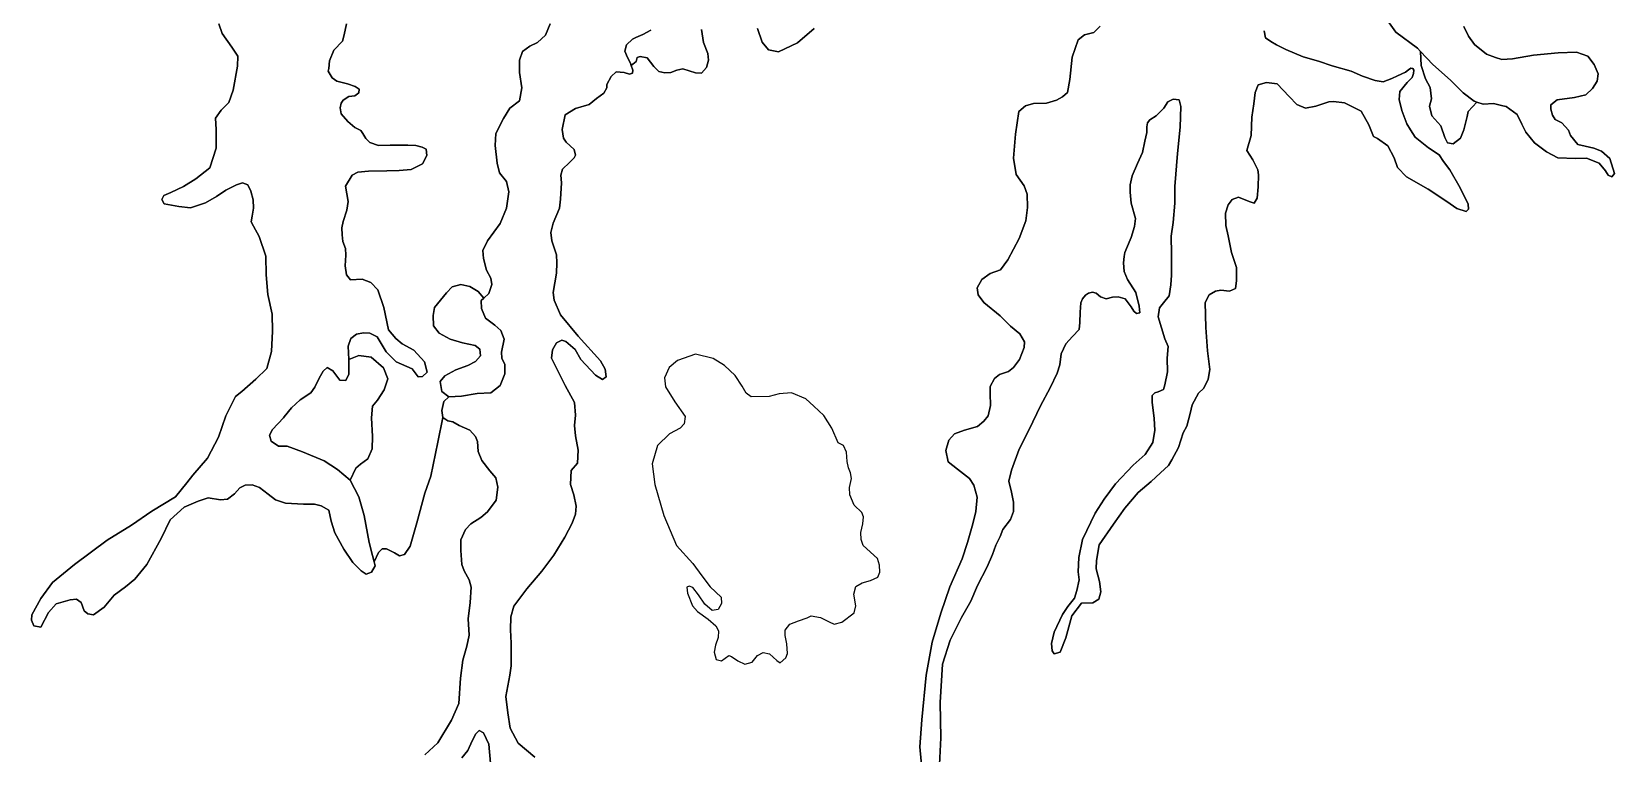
# Model space of a CAD drawing. Header units: inches. Extents: x 288635 to 1232953, y 676945 to 1655780.
# Drawn here: x 503061 to 534903, y 713321 to 727833 of the extents above; entities that cross this region are included whole.
import ezdxf

# ---------------------------------------------------------------- set-up
doc = ezdxf.new("R2010")
doc.units = ezdxf.units.IN
doc.header["$MEASUREMENT"] = 0

msp = doc.modelspace()

# ---------------------------------------------------------------- linework, layer by layer
at = {"color": 1}
for points in [[(530189.6953, 728262.9931), (530503.9786, 727820.2702), (530940.8595, 727500.2296), (531004.4004, 727433.5637), (531019.6963, 727149.8507), (531100.9764, 726885.6901), (531197.4966, 726707.8898), (531222.8967, 726479.2893), (531187.3366, 726331.969), (531233.0567, 726138.9287), (531410.857, 725935.7282), (531492.1372, 725702.0478), (531548.0173, 725600.4476), (531659.7775, 725580.1275), (531807.0978, 725691.8878), (531878.218, 725859.5281), (531939.1781, 726123.6886), (531964.5781, 726225.2888), (532137.738, 726416.495), (532261.6621, 726377.5474), (532469.9425, 726387.7074), (532660.8122, 726341.8987), (532723.9431, 726326.7473), (532947.4635, 726169.2669), (533038.9037, 725971.1465), (533125.2639, 725808.5862), (533297.9842, 725595.2258), (533536.7447, 725417.4254), (533765.3451, 725295.5052), (534120.9458, 725285.3452), (534344.4663, 725290.4252), (534598.4668, 725188.825), (534725.4671, 725036.4247), (534781.3472, 724950.0645), (534852.4673, 724914.5044), (534903.2674, 724980.5446), (534811.8272, 725285.3452), (534644.1869, 725432.6655), (534491.7866, 725488.5456), (534313.9862, 725529.1857), (534166.6659, 725564.7457), (534024.4257, 725742.5461), (533983.7856, 725849.2263), (533846.6253, 725996.5466), (533714.545, 726067.6667), (533658.6649, 726154.0269), (533628.1849, 726275.9472), (533628.1849, 726362.3073), (533750.1051, 726458.8275), (534100.6258, 726509.6276), (534329.2263, 726565.5077), (534466.3865, 726687.428), (534557.8267, 726834.7483), (534578.1468, 726987.1486), (534496.8666, 727175.109), (534369.8663, 727337.6693), (534141.2659, 727418.9494), (533770.4251, 727403.7094), (533277.6642, 727357.9893), (532850.9433, 727286.8692), (532642.6629, 727271.6292), (532510.5826, 727312.2692), (532332.7823, 727378.3094), (532088.9418, 727571.3497), (531972.1016, 727744.0701), (531875.5814, 727937.1105)], [(531875.5814, 727937.1105), (531972.1016, 727744.0701), (532088.9418, 727571.3497), (532332.7823, 727378.3094), (532510.5826, 727312.2692), (532642.6629, 727271.6292), (532850.9433, 727286.8692), (533277.6642, 727357.9893), (533770.4251, 727403.7094), (534141.2659, 727418.9494), (534369.8663, 727337.6693), (534496.8666, 727175.109), (534578.1468, 726987.1486), (534557.8267, 726834.7483), (534466.3865, 726687.428), (534329.2263, 726565.5077), (534100.6258, 726509.6276), (533750.1051, 726458.8275), (533628.1849, 726362.3073), (533628.1849, 726275.9472), (533658.6649, 726154.0269), (533714.545, 726067.6667), (533846.6253, 725996.5466), (533983.7856, 725849.2263), (534024.4257, 725742.5461), (534166.6659, 725564.7457), (534313.9862, 725529.1857), (534491.7866, 725488.5456), (534644.1869, 725432.6655), (534811.8272, 725285.3452), (534903.2674, 724980.5446), (534852.4673, 724914.5044), (534781.3472, 724950.0645), (534725.4671, 725036.4247), (534598.4668, 725188.825), (534344.4663, 725290.4252), (534120.9458, 725285.3452), (533765.3451, 725295.5052), (533536.7447, 725417.4254), (533297.9842, 725595.2258), (533125.2639, 725808.5862), (533038.9037, 725971.1465), (532947.4635, 726169.2669), (532723.9431, 726326.7473), (532660.8122, 726341.8987), (532469.9425, 726387.7074), (532261.6621, 726377.5474), (532137.738, 726416.495), (532083.8618, 726433.4275), (531860.3413, 726601.0678), (531606.3408, 726860.1483), (531250.7401, 727175.109), (531004.4004, 727433.5637), (530940.8595, 727500.2296), (530503.9786, 727820.2702), (530189.6953, 728262.9931)], [(509392.7544, 727992.0047), (509346.1876, 727767.6376), (509312.3209, 727644.8707), (509142.9872, 727462.837), (509049.8537, 727246.9366), (509037.1536, 727094.5363), (509023.9145, 727038.8281), (509105.5221, 726904.0359), (509203.9473, 726834.1857), (509413.4977, 726783.3856), (509572.248, 726729.4105), (509651.6232, 726678.6104), (509645.2732, 726602.4103), (509562.723, 726542.0851), (509442.0728, 726526.2101), (509330.9476, 726456.36), (509286.4975, 726396.0349), (509267.4474, 726303.9597), (509286.4975, 726180.1344), (509419.8477, 726027.7341), (509565.898, 725903.9089), (509683.3733, 725843.5837), (509724.6483, 725786.4336), (509784.9735, 725681.6584), (509864.3486, 725602.2833), (510035.799, 725541.9581), (510270.7494, 725551.4832), (510626.3502, 725551.4832), (510788.2755, 725541.9581), (510915.2757, 725507.0331), (511001.0009, 725468.933), (511013.7009, 725341.9327), (510921.6257, 725173.6574), (510696.7184, 725059.8151), (510451.7248, 725043.4821), (510204.0743, 725033.9571), (509835.7736, 725024.4321), (509619.8731, 725008.5571), (509508.7479, 724945.057), (509375.821, 724724.9232), (509430.4311, 724418.8526), (509399.951, 724246.1322), (509328.8309, 724012.4518), (509303.4308, 723890.5315), (509308.5109, 723748.2912), (509323.7509, 723611.131), (509374.551, 723473.9707), (509379.631, 723336.8104), (509369.471, 723123.45), (509394.871, 722940.5696), (509476.1512, 722838.9694), (509709.8317, 722854.2094), (509887.632, 722788.1693), (510024.7923, 722640.849), (510146.7125, 722285.2483), (510243.2327, 721838.2074), (510385.473, 721660.407), (510512.4733, 721553.7268), (510751.2337, 721426.7266), (510964.5942, 721193.0461), (511020.4743, 720984.7657), (510923.9541, 720898.4055), (510837.5939, 720893.3255), (510715.6737, 721050.8058), (510395.633, 721193.0461), (510192.4326, 721391.1665), (510014.6323, 721695.9671), (509867.312, 721772.1673), (509740.3117, 721777.2473), (509592.9914, 721751.8472), (509481.2312, 721665.4871), (509425.3511, 721508.0067), (509440.5911, 721238.7662), (509440.5911, 720944.1256), (509384.711, 720817.1254), (509257.7107, 720822.2054), (509120.5505, 721015.2458), (509008.7903, 721081.2859), (508922.4301, 721005.0857), (508846.2299, 720862.8455), (508759.8698, 720685.0451), (508678.5896, 720568.2049), (508465.2292, 720431.0446), (508287.4288, 720268.4843), (508138.4768, 720084.6713), (508124.6235, 720067.5757), (507907.444, 719832.8734), (507846.4839, 719716.0332), (507876.964, 719599.1929), (508029.3643, 719497.5927), (508202.0846, 719497.5927), (508511.9653, 719380.7525), (508943.2581, 719202.3171), (509212.4987, 719029.5968), (509471.5792, 718816.2364), (509644.2995, 718475.8757), (509750.9797, 718105.0349), (509852.5799, 717561.4739), (509918.6201, 717297.3133), (509949.5766, 717173.4875), (509969.4202, 717094.1129), (509898.3, 716962.0327), (509791.6198, 716926.4726), (509690.0196, 716987.4327), (509522.3793, 717160.153), (509344.5789, 717424.3136), (509161.6986, 717754.5142), (509085.4984, 717988.1947), (509039.7783, 718211.7152), (508887.378, 718298.0753), (508750.2177, 718333.6354), (508531.7773, 718333.6354), (508169.0646, 718352.0504), (507965.8642, 718418.7256), (507819.8139, 718529.8508), (507642.0135, 718666.3761), (507499.1382, 718717.1762), (507356.2629, 718710.8262), (507251.4877, 718656.851), (507143.5375, 718539.3758), (507000.6622, 718431.4256), (506857.7869, 718415.5506), (506612.0415, 718456.1906), (506413.9211, 718390.1505), (506129.4405, 718268.2303), (505850.0399, 718014.2298), (505667.1596, 717643.389), (505377.599, 717115.068), (505133.2505, 716819.7924), (504950.3701, 716667.3921), (504721.7697, 716499.7517), (504518.5693, 716260.9913), (504305.2088, 716108.5909), (504193.4486, 716128.911), (504117.2485, 716184.7911), (504056.2883, 716352.4314), (503964.8482, 716423.5516), (503832.7679, 716408.3115), (503553.3673, 716327.0314), (503400.967, 716149.231), (503243.4867, 715854.5904), (503101.2464, 715885.0705), (503060.6064, 715996.8307), (503065.6864, 716108.5909), (503243.4867, 716433.7116), (503482.2472, 716758.8322), (503924.2081, 717119.513), (504580.0374, 717607.8289), (505067.7184, 717907.5495), (505479.1992, 718186.9501), (505956.7201, 718476.5107), (506180.4946, 718758.4512), (506301.1448, 718917.2016), (506599.5954, 719253.7522), (506821.8459, 719679.2031), (506967.8962, 720104.6539), (507164.7466, 720497.0847), (507291.7468, 720598.6849), (507571.1474, 720842.5254), (507794.6678, 721055.8858), (507886.108, 721401.3265), (507906.428, 721812.8074), (507901.348, 722153.168), (507814.9879, 722544.3288), (507779.4278, 722940.5696), (507774.3478, 723316.4904), (507637.1875, 723712.7312), (507525.4273, 723921.0116), (507474.6272, 724007.3717), (507500.0272, 724124.212), (507525.4273, 724281.6923), (507520.3473, 724449.3326), (507470.8172, 724623.323), (507409.8571, 724755.4032), (507303.1768, 724796.0433), (507181.2566, 724750.3232), (506967.8962, 724643.643), (506781.4175, 724516.4311), (506559.167, 724389.4308), (506257.5414, 724287.8306), (506019.4159, 724316.4057), (505727.3154, 724367.2058), (505676.5153, 724456.106), (505720.9653, 724538.6561), (505860.6656, 724598.9813), (506117.8411, 724716.4565), (506362.3166, 724872.0318), (506647.8555, 725095.7639), (506769.7758, 725486.9247), (506769.7758, 725867.9255), (506759.6158, 726096.5259), (506876.456, 726254.0062), (507028.8563, 726406.4065), (507115.2165, 726655.327), (507204.1166, 727136.8697), (507208.35, 727340.0701), (507089.8164, 727522.1038), (506890.8493, 727797.271), (506827.3492, 727987.7714)], [(506827.3492, 727987.7714), (506890.8493, 727797.271), (507089.8164, 727522.1038), (507208.35, 727340.0701), (507204.1166, 727136.8697), (507115.2165, 726655.327), (507028.8563, 726406.4065), (506876.456, 726254.0062), (506759.6158, 726096.5259), (506769.7758, 725867.9255), (506769.7758, 725486.9247), (506647.8555, 725095.7639), (506362.3166, 724872.0318), (506117.8411, 724716.4565), (505860.6656, 724598.9813), (505720.9653, 724538.6561), (505676.5153, 724456.106), (505727.3154, 724367.2058), (506019.4159, 724316.4057), (506257.5414, 724287.8306), (506559.167, 724389.4308), (506781.4175, 724516.4311), (506967.8962, 724643.643), (507181.2566, 724750.3232), (507303.1768, 724796.0433), (507409.8571, 724755.4032), (507470.8172, 724623.323), (507520.3473, 724449.3326), (507525.4273, 724281.6923), (507500.0272, 724124.212), (507474.6272, 724007.3717), (507525.4273, 723921.0116), (507637.1875, 723712.7312), (507774.3478, 723316.4904), (507779.4278, 722940.5696), (507814.9879, 722544.3288), (507901.348, 722153.168), (507906.428, 721812.8074), (507886.108, 721401.3265), (507794.6678, 721055.8858), (507571.1474, 720842.5254), (507291.7468, 720598.6849), (507164.7466, 720497.0847), (506967.8962, 720104.6539), (506821.8459, 719679.2031), (506599.5954, 719253.7522), (506301.1448, 718917.2016), (506180.4946, 718758.4512), (505956.7201, 718476.5107), (505479.1992, 718186.9501), (505067.7184, 717907.5495), (504580.0374, 717607.8289), (503924.2081, 717119.513), (503482.2472, 716758.8322), (503243.4867, 716433.7116), (503065.6864, 716108.5909), (503060.6064, 715996.8307), (503101.2464, 715885.0705), (503243.4867, 715854.5904), (503400.967, 716149.231), (503553.3673, 716327.0314), (503832.7679, 716408.3115), (503964.8482, 716423.5516), (504056.2883, 716352.4314), (504117.2485, 716184.7911), (504193.4486, 716128.911), (504305.2088, 716108.5909), (504518.5693, 716260.9913), (504721.7697, 716499.7517), (504950.3701, 716667.3921), (505133.2505, 716819.7924), (505377.599, 717115.068), (505667.1596, 717643.389), (505850.0399, 718014.2298), (506129.4405, 718268.2303), (506413.9211, 718390.1505), (506612.0415, 718456.1906), (506857.7869, 718415.5506), (507000.6622, 718431.4256), (507143.5375, 718539.3758), (507251.4877, 718656.851), (507356.2629, 718710.8262), (507499.1382, 718717.1762), (507642.0135, 718666.3761), (507819.8139, 718529.8508), (507965.8642, 718418.7256), (508169.0646, 718352.0504), (508531.7773, 718333.6354), (508750.2177, 718333.6354), (508887.378, 718298.0753), (509039.7783, 718211.7152), (509085.4984, 717988.1947), (509161.6986, 717754.5142), (509344.5789, 717424.3136), (509522.3793, 717160.153), (509690.0196, 716987.4327), (509791.6198, 716926.4726), (509898.3, 716962.0327), (509969.4202, 717094.1129), (509949.5766, 717173.4875), (510038.5368, 717356.1714), (510114.737, 717432.3715), (510201.0971, 717432.3715), (510363.6575, 717351.0914), (510460.1777, 717295.2112), (510561.7779, 717320.6113), (510673.5381, 717483.1716), (510810.6984, 717955.6126), (510973.2587, 718549.9738), (511090.0989, 718895.4144), (511232.3392, 719576.1358), (511333.006, 720071.2899), (511434.6062, 720007.7898), (511536.2064, 719986.6231), (511663.2067, 719910.4229), (511879.1071, 719817.2894), (511989.174, 719690.2892), (512031.5074, 719592.9223), (512044.2074, 719389.7219), (512120.4076, 719211.9215), (512281.2746, 719004.4878), (512399.8082, 718860.5542), (512442.1416, 718674.2871), (512404.0415, 718411.8199), (512230.4745, 718174.7528), (512099.2409, 718060.4526), (511896.0405, 717933.4523), (511785.9736, 717823.3854), (511692.8401, 717611.7183), (511692.8401, 717400.0512), (511718.2401, 717120.6507), (511764.8069, 716989.4171), (511866.4071, 716807.3834), (511904.5072, 716663.4498), (511883.3405, 716354.4158), (511841.007, 716022.5218), (511861.3271, 715697.4012), (511815.607, 715473.8807), (511734.3268, 715194.4802), (511688.6067, 714828.7194), (511658.1267, 714320.7184), (511510.8064, 713985.4377), (511231.4058, 713533.3168), (510972.3253, 713289.4763)], [(513492.4072, 727989.0414), (513400.967, 727765.5209), (513238.4067, 727613.1206), (513080.9264, 727542.0005), (512933.6061, 727435.3203), (512877.726, 727257.5199), (512872.646, 727013.6794), (512923.4461, 726703.7988), (512877.726, 726439.6383), (512679.6056, 726292.318), (512552.6053, 726089.1176), (512400.205, 725784.317), (512384.965, 725545.5565), (512425.6051, 725189.9558), (512471.3252, 724996.9154), (512611.4752, 724822.7927), (512662.2753, 724609.4323), (512616.5553, 724284.3117), (512484.475, 723974.4311), (512230.4745, 723623.9104), (512139.0343, 723430.87), (512154.2743, 723268.3096), (512210.1544, 723034.6292), (512296.5146, 722877.1489), (512321.9147, 722750.1486), (512255.8745, 722567.2682), (512157.0561, 722475.0377), (512047.3845, 722609.9602), (511879.7442, 722706.4804), (511696.8638, 722747.1205), (511519.0634, 722701.4004), (511407.3032, 722579.4801), (511163.4627, 722284.8396), (511138.0627, 722127.3592), (511148.2227, 721919.0788), (511259.9829, 721771.7585), (511483.5034, 721649.8383), (511727.3439, 721573.6381), (511981.3444, 721522.838), (512077.8646, 721446.6379), (512093.1046, 721314.5576), (511991.5044, 721197.7174), (511839.1041, 721121.5172), (511595.2636, 721030.077), (511371.7432, 720913.2368), (511280.303, 720796.3966), (511315.863, 720598.2762), (511451.5396, 720490.3908), (511354.1727, 720397.2572), (511316.0727, 720215.2235), (511333.006, 720071.2899), (511232.3392, 719576.1358), (511090.0989, 718895.4144), (510973.2587, 718549.9738), (510810.6984, 717955.6126), (510673.5381, 717483.1716), (510561.7779, 717320.6113), (510460.1777, 717295.2112), (510363.6575, 717351.0914), (510201.0971, 717432.3715), (510114.737, 717432.3715), (510038.5368, 717356.1714), (509949.5766, 717173.4875), (509918.6201, 717297.3133), (509852.5799, 717561.4739), (509750.9797, 718105.0349), (509644.2995, 718475.8757), (509471.5792, 718816.2364), (509583.5796, 719053.9531), (509680.0998, 719135.2333), (509827.4201, 719241.9135), (509913.7802, 719445.1139), (509918.8602, 719688.9544), (509898.5402, 720064.8751), (509918.8602, 720303.6356), (510020.4604, 720425.5558), (510152.5407, 720628.7562), (510223.6609, 720852.2767), (510142.3807, 721070.7171), (509893.4602, 721289.1576), (509644.5397, 721319.6376), (509440.5911, 721238.7662), (509425.3511, 721508.0067), (509481.2312, 721665.4871), (509592.9914, 721751.8472), (509740.3117, 721777.2473), (509867.312, 721772.1673), (510014.6323, 721695.9671), (510192.4326, 721391.1665), (510395.633, 721193.0461), (510715.6737, 721050.8058), (510837.5939, 720893.3255), (510923.9541, 720898.4055), (511020.4743, 720984.7657), (510964.5942, 721193.0461), (510751.2337, 721426.7266), (510512.4733, 721553.7268), (510385.473, 721660.407), (510243.2327, 721838.2074), (510146.7125, 722285.2483), (510024.7923, 722640.849), (509887.632, 722788.1693), (509709.8317, 722854.2094), (509476.1512, 722838.9694), (509394.871, 722940.5696), (509369.471, 723123.45), (509379.631, 723336.8104), (509374.551, 723473.9707), (509323.7509, 723611.131), (509308.5109, 723748.2912), (509303.4308, 723890.5315), (509328.8309, 724012.4518), (509399.951, 724246.1322), (509430.4311, 724418.8526), (509375.821, 724724.9232), (509508.7479, 724945.057), (509619.8731, 725008.5571), (509835.7736, 725024.4321), (510204.0743, 725033.9571), (510451.7248, 725043.4821), (510696.7184, 725059.8151), (510921.6257, 725173.6574), (511013.7009, 725341.9327), (511001.0009, 725468.933), (510915.2757, 725507.0331), (510788.2755, 725541.9581), (510626.3502, 725551.4832), (510270.7494, 725551.4832), (510035.799, 725541.9581), (509864.3486, 725602.2833), (509784.9735, 725681.6584), (509724.6483, 725786.4336), (509683.3733, 725843.5837), (509565.898, 725903.9089), (509419.8477, 726027.7341), (509286.4975, 726180.1344), (509267.4474, 726303.9597), (509286.4975, 726396.0349), (509330.9476, 726456.36), (509442.0728, 726526.2101), (509562.723, 726542.0851), (509645.2732, 726602.4103), (509651.6232, 726678.6104), (509572.248, 726729.4105), (509413.4977, 726783.3856), (509203.9473, 726834.1857), (509105.5221, 726904.0359), (509023.9145, 727038.8281), (509037.1536, 727094.5363), (509049.8537, 727246.9366), (509142.9872, 727462.837), (509312.3209, 727644.8707), (509346.1876, 727767.6376), (509392.7544, 727992.0047)], [(510972.3253, 713289.4763), (511231.4058, 713533.3168), (511510.8064, 713985.4377), (511658.1267, 714320.7184), (511688.6067, 714828.7194), (511734.3268, 715194.4802), (511815.607, 715473.8807), (511861.3271, 715697.4012), (511841.007, 716022.5218), (511883.3405, 716354.4158), (511904.5072, 716663.4498), (511866.4071, 716807.3834), (511764.8069, 716989.4171), (511718.2401, 717120.6507), (511692.8401, 717400.0512), (511692.8401, 717611.7183), (511785.9736, 717823.3854), (511896.0405, 717933.4523), (512099.2409, 718060.4526), (512230.4745, 718174.7528), (512404.0415, 718411.8199), (512442.1416, 718674.2871), (512399.8082, 718860.5542), (512281.2746, 719004.4878), (512120.4076, 719211.9215), (512044.2074, 719389.7219), (512031.5074, 719592.9223), (511989.174, 719690.2892), (511879.1071, 719817.2894), (511663.2067, 719910.4229), (511536.2064, 719986.6231), (511434.6062, 720007.7898), (511333.006, 720071.2899), (511316.0727, 720215.2235), (511354.1727, 720397.2572), (511451.5396, 720490.3908), (511709.7734, 720503.0908), (512027.2741, 720553.8909), (512298.208, 720570.8242), (512488.7083, 720718.9912), (512577.6085, 720951.825), (512581.8419, 721138.092), (512522.5751, 721269.3256), (512514.1084, 721387.8592), (512565.7552, 721647.7864), (512499.715, 721825.5868), (512377.7948, 721932.267), (512194.9144, 722069.4272), (512108.5542, 722262.4676), (512103.4742, 722425.028), (512157.0561, 722475.0377), (512255.8745, 722567.2682), (512321.9147, 722750.1486), (512296.5146, 722877.1489), (512210.1544, 723034.6292), (512154.2743, 723268.3096), (512139.0343, 723430.87), (512230.4745, 723623.9104), (512484.475, 723974.4311), (512616.5553, 724284.3117), (512662.2753, 724609.4323), (512611.4752, 724822.7927), (512471.3252, 724996.9154), (512425.6051, 725189.9558), (512384.965, 725545.5565), (512400.205, 725784.317), (512552.6053, 726089.1176), (512679.6056, 726292.318), (512877.726, 726439.6383), (512923.4461, 726703.7988), (512872.646, 727013.6794), (512877.726, 727257.5199), (512933.6061, 727435.3203), (513080.9264, 727542.0005), (513238.4067, 727613.1206), (513400.967, 727765.5209), (513492.4072, 727989.0414)], [(524555.3697, 727940.7224), (524428.3694, 727818.8021), (524245.4891, 727768.002), (524113.4088, 727671.4818), (523996.5686, 727320.9611), (523945.7685, 726868.8402), (523900.0484, 726612.2997), (523798.4482, 726520.8595), (523676.5279, 726454.8194), (523478.4075, 726393.8593), (523214.247, 726388.7793), (523056.7667, 726343.0592), (522919.6064, 726226.2189), (522853.5663, 725774.098), (522818.0062, 725286.4171), (522868.8063, 724961.2964), (523031.3666, 724732.696), (523092.3268, 724565.0556), (523097.4068, 724295.8151), (523061.8467, 724026.5745), (522929.7664, 723670.9738), (522701.166, 723244.253), (522553.8457, 723046.1326), (522345.5653, 722969.9324), (522177.9249, 722848.0122), (522081.4047, 722680.3718), (522101.7248, 722538.1316), (522218.565, 722385.7313), (522548.7657, 722116.4907), (522757.0461, 721913.2903), (522939.9265, 721755.81), (523036.0233, 721592.8263), (523030.9433, 721481.0661), (522934.4231, 721242.3056), (522817.5829, 721079.7453), (522715.9827, 720998.4652), (522533.1023, 720937.505), (522431.5021, 720856.2249), (522345.1419, 720698.7446), (522345.1419, 720556.5043), (522350.2219, 720317.7438), (522304.5019, 720109.4634), (522218.1417, 719997.7031), (522091.1414, 719896.1029), (521832.0609, 719819.9028), (521628.8605, 719743.7026), (521512.0203, 719616.7024), (521456.1402, 719413.502), (521501.8603, 719179.8215), (521684.7406, 719032.5012), (521928.5811, 718844.5408), (522014.9413, 718712.4606), (522080.9814, 718468.6201), (522055.5814, 718184.1395), (521994.6212, 717935.219), (521887.941, 717559.2983), (521781.2608, 717234.1776), (521532.3403, 716670.2965), (521354.54, 716141.9754), (521176.7396, 715552.6943), (521054.8194, 714892.2929), (520968.4592, 713993.1311), (520927.8191, 713449.5701), (520978.6192, 712946.649)], [(520978.6192, 712946.649), (520927.8191, 713449.5701), (520968.4592, 713993.1311), (521054.8194, 714892.2929), (521176.7396, 715552.6943), (521354.54, 716141.9754), (521532.3403, 716670.2965), (521781.2608, 717234.1776), (521887.941, 717559.2983), (521994.6212, 717935.219), (522055.5814, 718184.1395), (522080.9814, 718468.6201), (522014.9413, 718712.4606), (521928.5811, 718844.5408), (521684.7406, 719032.5012), (521501.8603, 719179.8215), (521456.1402, 719413.502), (521512.0203, 719616.7024), (521628.8605, 719743.7026), (521832.0609, 719819.9028), (522091.1414, 719896.1029), (522218.1417, 719997.7031), (522304.5019, 720109.4634), (522350.2219, 720317.7438), (522345.1419, 720556.5043), (522345.1419, 720698.7446), (522431.5021, 720856.2249), (522533.1023, 720937.505), (522715.9827, 720998.4652), (522817.5829, 721079.7453), (522934.4231, 721242.3056), (523030.9433, 721481.0661), (523036.0233, 721592.8263), (522939.9265, 721755.81), (522757.0461, 721913.2903), (522548.7657, 722116.4907), (522218.565, 722385.7313), (522101.7248, 722538.1316), (522081.4047, 722680.3718), (522177.9249, 722848.0122), (522345.5653, 722969.9324), (522553.8457, 723046.1326), (522701.166, 723244.253), (522929.7664, 723670.9738), (523061.8467, 724026.5745), (523097.4068, 724295.8151), (523092.3268, 724565.0556), (523031.3666, 724732.696), (522868.8063, 724961.2964), (522818.0062, 725286.4171), (522853.5663, 725774.098), (522919.6064, 726226.2189), (523056.7667, 726343.0592), (523214.247, 726388.7793), (523478.4075, 726393.8593), (523676.5279, 726454.8194), (523798.4482, 726520.8595), (523900.0484, 726612.2997), (523945.7685, 726868.8402), (523996.5686, 727320.9611), (524113.4088, 727671.4818), (524245.4891, 727768.002), (524428.3694, 727818.8021), (524555.3697, 727940.7224)], [(513187.2097, 713243.7563), (512851.9291, 713528.2368), (512689.3687, 713827.9574), (512638.5686, 714137.838), (512597.9286, 714462.9587), (512684.2887, 714894.7596), (512709.6888, 715082.7199), (512709.6888, 715534.8408), (512694.4487, 715804.0814), (512704.6088, 716063.1619), (512759.6422, 716278.2157), (513026.3427, 716629.583), (513326.91, 716985.1837), (513563.9772, 717306.9177), (513788.3443, 717666.7518), (513936.5112, 717946.1523), (514004.2447, 718128.186), (514012.7114, 718289.053), (513970.378, 718521.8868), (513902.6445, 718725.0872), (513915.3445, 719008.7211), (514042.3448, 719156.8881), (514059.2781, 719419.3553), (514000.0114, 719707.2225), (513983.078, 719914.6563), (514004.2447, 720117.8567), (513983.078, 720376.0905), (513792.5776, 720714.7579), (513619.0106, 721066.1252), (513521.6437, 721269.3256), (513538.5771, 721434.426), (513619.0106, 721578.3596), (513729.0775, 721629.1597), (513805.2776, 721603.7596), (513995.778, 721438.6593), (514110.0782, 721239.6922), (514402.1788, 720926.425), (514546.1125, 720837.5248), (514618.0793, 720892.5582), (514596.9126, 721044.9585), (514508.0124, 721214.2922), (514059.2781, 721709.5932), (513698.5974, 722135.4674), (513571.5972, 722435.188), (513551.2771, 722587.5883), (513622.3973, 722978.7491), (513627.4773, 723181.9495), (513622.3973, 723344.5098), (513525.8771, 723628.9904), (513505.557, 723791.5507), (513556.3571, 723979.5111), (513683.3574, 724284.3117), (513698.5974, 724462.112), (513723.9975, 724792.3127), (513705.7676, 724946.1153), (513741.3277, 725068.0355), (513883.568, 725200.1158), (513975.0082, 725296.636), (514000.4082, 725347.4361), (513975.0082, 725464.2763), (513812.4479, 725611.5966), (513761.6478, 725687.7968), (513731.1677, 725865.5971), (513797.2078, 726160.2377), (514000.4082, 726287.238), (514279.8088, 726368.5181), (514427.1291, 726490.4384), (514569.3694, 726597.1186), (514635.4095, 726703.7988), (514635.4095, 726768.5689), (514717.9597, 726930.4943), (514819.5599, 727022.5694), (514981.4852, 727013.0444), (515086.2604, 726974.9443), (515146.5855, 726997.1694), (515156.1105, 727060.6695), (515125.3102, 727148.964), (515220.6111, 727235.7405), (515241.7778, 727315.1157), (515305.278, 727330.9907), (515442.8616, 727304.5323), (515580.4452, 727129.907), (515680.987, 727029.3651), (515797.4039, 727002.9067), (515919.1125, 727013.4901), (516040.8211, 727055.8235), (516162.5297, 727082.2819), (516416.5302, 727002.9067), (516538.2388, 726997.6151), (516638.7806, 727114.032), (516681.114, 727256.9072), (516665.239, 727394.4909), (516580.5722, 727616.7413), (516538.2388, 727876.0335)], [(515519.1196, 727859.7763), (515354.8405, 727777.6368), (515217.3189, 727713.0273), (515146.5855, 727679.7958), (515025.9353, 727568.6705), (514994.1852, 727438.4953), (515046.8847, 727315.6577), (515108.4855, 727197.1948), (515125.3102, 727148.964), (515156.1105, 727060.6695), (515146.5855, 726997.1694), (515086.2604, 726974.9443), (514981.4852, 727013.0444), (514819.5599, 727022.5694), (514717.9597, 726930.4943), (514635.4095, 726768.5689), (514635.4095, 726703.7988), (514569.3694, 726597.1186), (514427.1291, 726490.4384), (514279.8088, 726368.5181), (514000.4082, 726287.238), (513797.2078, 726160.2377), (513731.1677, 725865.5971), (513761.6478, 725687.7968), (513812.4479, 725611.5966), (513975.0082, 725464.2763), (514000.4082, 725347.4361), (513975.0082, 725296.636), (513883.568, 725200.1158), (513741.3277, 725068.0355), (513705.7676, 724946.1153), (513723.9975, 724792.3127), (513698.5974, 724462.112), (513683.3574, 724284.3117), (513556.3571, 723979.5111), (513505.557, 723791.5507), (513525.8771, 723628.9904), (513622.3973, 723344.5098), (513627.4773, 723181.9495), (513622.3973, 722978.7491), (513551.2771, 722587.5883), (513571.5972, 722435.188), (513698.5974, 722135.4674), (514059.2781, 721709.5932), (514508.0124, 721214.2922), (514596.9126, 721044.9585), (514618.0793, 720892.5582), (514546.1125, 720837.5248), (514402.1788, 720926.425), (514110.0782, 721239.6922), (513995.778, 721438.6593), (513805.2776, 721603.7596), (513729.0775, 721629.1597), (513619.0106, 721578.3596), (513538.5771, 721434.426), (513521.6437, 721269.3256), (513619.0106, 721066.1252), (513792.5776, 720714.7579), (513983.078, 720376.0905), (514004.2447, 720117.8567), (513983.078, 719914.6563), (514000.0114, 719707.2225), (514059.2781, 719419.3553), (514042.3448, 719156.8881), (513915.3445, 719008.7211), (513902.6445, 718725.0872), (513970.378, 718521.8868), (514012.7114, 718289.053), (514004.2447, 718128.186), (513936.5112, 717946.1523), (513788.3443, 717666.7518), (513563.9772, 717306.9177), (513326.91, 716985.1837), (513026.3427, 716629.583), (512759.6422, 716278.2157), (512704.6088, 716063.1619), (512694.4487, 715804.0814), (512709.6888, 715534.8408), (512709.6888, 715082.7199), (512684.2887, 714894.7596), (512597.9286, 714462.9587), (512638.5686, 714137.838), (512689.3687, 713827.9574), (512851.9291, 713528.2368), (513187.2097, 713243.7563)], [(516538.2388, 727876.0335), (516580.5722, 727616.7413), (516665.239, 727394.4909), (516681.114, 727256.9072), (516638.7806, 727114.032), (516538.2388, 726997.6151), (516416.5302, 727002.9067), (516162.5297, 727082.2819), (516040.8211, 727055.8235), (515919.1125, 727013.4901), (515797.4039, 727002.9067), (515680.987, 727029.3651), (515580.4452, 727129.907), (515442.8616, 727304.5323), (515305.278, 727330.9907), (515241.7778, 727315.1157), (515220.6111, 727235.7405), (515125.3102, 727148.964), (515108.4855, 727197.1948), (515046.8847, 727315.6577), (514994.1852, 727438.4953), (515025.9353, 727568.6705), (515146.5855, 727679.7958), (515217.3189, 727713.0273), (515354.8405, 727777.6368), (515519.1196, 727859.7763)], [(517661.4149, 727897.553), (517758.7818, 727618.1524), (517885.782, 727469.9855), (518088.9824, 727427.652), (518469.9832, 727605.4524), (518804.4172, 727897.553)], [(518804.4172, 727897.553), (518469.9832, 727605.4524), (518088.9824, 727427.652), (517885.782, 727469.9855), (517758.7818, 727618.1524), (517661.4149, 727897.553)], [(521324.0599, 713093.9693), (521349.4599, 713632.4504), (521339.2999, 714343.6518), (521385.02, 715110.7334), (521537.4203, 715593.3343), (521771.1008, 716050.5353), (521959.0612, 716380.7359), (522091.1414, 716695.6965), (522284.1818, 717071.6173), (522390.862, 717320.5378), (522461.9822, 717503.4182), (522543.2623, 717681.2185), (522599.1424, 717823.4588), (522751.5427, 718021.5792), (522817.5829, 718184.1395), (522817.5829, 718372.0999), (522776.9428, 718570.2203), (522721.0627, 718793.7407), (522771.8628, 719017.2612), (522929.3431, 719433.822), (523132.5435, 719835.1428), (523361.144, 720307.5838), (523549.1043, 720673.3445), (523691.3446, 720962.9051), (523747.2247, 721135.6254), (523772.6248, 721354.0659), (523865.1233, 721551.9746), (524001.6486, 721704.3749), (524138.1739, 721840.9002), (524150.8739, 721986.9505), (524154.0489, 722193.3259), (524166.7489, 722380.6512), (524201.674, 722463.2014), (524265.1741, 722533.0516), (524325.4992, 722571.1516), (524404.8744, 722593.3767), (524474.7245, 722574.3266), (524563.6247, 722498.1265), (524677.9249, 722463.2014), (524804.9252, 722494.9515), (524919.2254, 722501.3015), (525062.1007, 722460.0264), (525182.7509, 722301.2761), (525233.551, 722212.3759), (525290.7012, 722167.9258), (525357.3763, 722177.4508), (525344.6763, 722313.9761), (525274.8261, 722587.0267), (525109.7258, 722847.3772), (525043.0507, 723009.3025), (525030.3506, 723187.1029), (525043.0507, 723314.1031), (525052.9803, 723391.4738), (525159.8996, 723646.6089), (525180.2109, 723691.2939), (525246.2511, 723914.8143), (525266.5711, 724072.2946), (525180.2109, 724382.1753), (525164.9709, 724605.6957), (525164.9709, 724753.016), (525200.531, 724935.8964), (525307.2112, 725179.7368), (525408.8114, 725403.2573), (525459.6115, 725631.8578), (525495.1716, 725804.5781), (525500.2516, 725916.3383), (525510.4116, 725997.6185), (525556.1317, 726058.5786), (525683.1319, 726139.8588), (525840.6123, 726292.2591), (525921.8924, 726424.3393), (526028.5726, 726475.1394), (526145.4129, 726464.9794), (526180.9729, 726327.8191), (526170.8129, 725911.2583), (526114.5112, 725384.6594), (526063.7111, 724719.178), (526063.7111, 724383.8974), (526028.151, 723992.7366), (525987.5109, 723718.416), (525992.5909, 723362.8153), (525992.5909, 722936.0945), (525982.4309, 722743.0541), (525946.8708, 722519.5336), (525830.0306, 722382.3734), (525748.7504, 722280.7732), (525723.3504, 722097.8928), (525860.5107, 721655.9319), (525926.5508, 721498.4516), (525906.2308, 721264.7711), (525911.3108, 720990.4506), (525860.5107, 720731.3701), (525835.1106, 720639.9299), (525728.4304, 720589.1298), (525657.3103, 720568.8097), (525601.4301, 720518.0096), (525601.4301, 720380.8494), (525642.0702, 720055.7287), (525657.3103, 719816.9682), (525616.6702, 719573.1278), (525464.2699, 719329.2873), (525225.5094, 719115.9268), (524864.8287, 718740.0061), (524636.2282, 718430.1255), (524458.4279, 718150.7249), (524204.4273, 717622.4039), (524128.2272, 717256.6431), (524112.9872, 716972.1626), (524138.3872, 716809.6022), (524087.5871, 716596.2418), (524041.867, 716438.7615), (523909.7868, 716276.2012), (523803.7639, 716109.0113), (523635.4662, 715758.0401), (523579.5861, 715529.4397), (523589.7461, 715382.1194), (523630.3862, 715321.1592), (523752.3064, 715356.7193), (523869.1467, 715641.1999), (523985.9869, 716083.1608), (524184.1073, 716342.2413), (524407.6278, 716347.3213), (524534.628, 716418.4414), (524570.1881, 716570.8417), (524544.788, 716779.1222), (524477.1411, 717033.5933), (524483.8279, 717200.763), (524539.708, 717515.7236), (524824.1886, 717927.2045), (525052.789, 718252.3251), (525322.0296, 718567.2857), (525581.1101, 718785.7262), (525769.0705, 718963.5265), (525931.6308, 719110.8468), (525997.6709, 719222.6071), (526134.8312, 719471.5276), (526231.3514, 719766.1681), (526302.4715, 719898.2484), (526368.5117, 720152.2489), (526409.1518, 720330.0493), (526536.152, 720563.7297), (526642.8322, 720665.3299), (526734.2724, 720843.1303), (526764.7525, 721036.1707), (526719.0324, 721417.1714), (526683.4723, 721884.5324), (526673.3123, 722387.4534), (526749.5124, 722539.8537), (526876.5127, 722610.9738), (526983.1929, 722631.2939), (527160.9933, 722610.9738), (527277.8335, 722666.8539), (527303.2335, 722819.2542), (527303.2335, 723088.4948), (527201.6333, 723393.2954), (527130.5132, 723728.5761), (527084.7931, 723936.8565), (527079.7131, 724185.777), (527130.5132, 724348.3373), (527211.7934, 724455.0175), (527339.8096, 724503.7856), (527553.17, 724417.4254), (527659.8503, 724381.8654), (527715.7304, 724483.4656), (527736.0504, 724712.066), (527746.2104, 724950.8265), (527730.9704, 725057.5067), (527629.3702, 725255.6271), (527511.514, 725440.5395), (527593.8101, 725743.3081), (527609.0502, 726114.1488), (527649.6902, 726383.3894), (527680.1703, 726611.9898), (527736.0504, 726764.3901), (527903.6907, 726810.1102), (528117.0512, 726784.7102), (528360.8917, 726525.6297), (528518.372, 726368.1493), (528691.0923, 726297.0292), (528899.3727, 726332.5893), (529158.4533, 726424.0295), (529254.9734, 726429.1095), (529473.4139, 726398.6294), (529808.6946, 726230.9891), (529966.1749, 725956.6685), (530057.6151, 725722.9881), (530138.8952, 725687.428), (530347.1756, 725540.1077), (530474.1759, 725296.2672), (530540.216, 725098.1468), (530723.0964, 724915.2664), (531154.8972, 724666.3459), (531535.898, 724417.4254), (531734.0184, 724275.1852), (531921.9788, 724214.225), (531967.6989, 724259.9451), (531962.6189, 724366.6253), (531800.0585, 724691.746), (531591.7781, 725052.4267), (531464.7779, 725220.067), (531378.4177, 725357.2273), (531165.0573, 725494.3876), (530895.8167, 725712.828), (530799.2965, 725860.1483), (530728.1764, 725976.9886), (530625.4198, 726247.8925), (530570.6961, 726469.7495), (530585.9361, 726632.3099), (530733.2564, 726810.1102), (530835.2799, 726907.9004), (530860.68, 726988.3339), (530869.1467, 727060.3007), (530850.0966, 727094.1675), (530807.7632, 727098.4008), (530759.0798, 727066.6507), (530699.813, 727015.8506), (530541.096, 726946.2664), (530428.4558, 726891.3904), (530250.6554, 726825.3503), (530088.0951, 726850.7503), (529836.3068, 726940.9087), (529605.4942, 727038.7107), (529224.4934, 727145.3909), (528950.1728, 727236.8311), (528645.3722, 727328.2713), (528294.8515, 727475.5916), (528104.718, 727567.622), (527990.0509, 727633.0719), (527883.3707, 727709.272), (527857.9707, 727846.4323)], [(527857.9707, 727846.4323), (527883.3707, 727709.272), (527990.0509, 727633.0719), (528104.718, 727567.622), (528294.8515, 727475.5916), (528645.3722, 727328.2713), (528950.1728, 727236.8311), (529224.4934, 727145.3909), (529605.4942, 727038.7107), (529836.3068, 726940.9087), (530088.0951, 726850.7503), (530250.6554, 726825.3503), (530428.4558, 726891.3904), (530541.096, 726946.2664), (530699.813, 727015.8506), (530759.0798, 727066.6507), (530807.7632, 727098.4008), (530850.0966, 727094.1675), (530869.1467, 727060.3007), (530860.68, 726988.3339), (530835.2799, 726907.9004), (530733.2564, 726810.1102), (530585.9361, 726632.3099), (530570.6961, 726469.7495), (530625.4198, 726247.8925), (530728.1764, 725976.9886), (530799.2965, 725860.1483), (530895.8167, 725712.828), (531165.0573, 725494.3876), (531378.4177, 725357.2273), (531464.7779, 725220.067), (531591.7781, 725052.4267), (531800.0585, 724691.746), (531962.6189, 724366.6253), (531967.6989, 724259.9451), (531921.9788, 724214.225), (531734.0184, 724275.1852), (531535.898, 724417.4254), (531154.8972, 724666.3459), (530723.0964, 724915.2664), (530540.216, 725098.1468), (530474.1759, 725296.2672), (530347.1756, 725540.1077), (530138.8952, 725687.428), (530057.6151, 725722.9881), (529966.1749, 725956.6685), (529808.6946, 726230.9891), (529473.4139, 726398.6294), (529254.9734, 726429.1095), (529158.4533, 726424.0295), (528899.3727, 726332.5893), (528691.0923, 726297.0292), (528518.372, 726368.1493), (528360.8917, 726525.6297), (528117.0512, 726784.7102), (527903.6907, 726810.1102), (527736.0504, 726764.3901), (527680.1703, 726611.9898), (527649.6902, 726383.3894), (527609.0502, 726114.1488), (527593.8101, 725743.3081), (527511.514, 725440.5395), (527629.3702, 725255.6271), (527730.9704, 725057.5067), (527746.2104, 724950.8265), (527736.0504, 724712.066), (527715.7304, 724483.4656), (527659.8503, 724381.8654), (527553.17, 724417.4254), (527339.8096, 724503.7856), (527211.7934, 724455.0175), (527130.5132, 724348.3373), (527079.7131, 724185.777), (527084.7931, 723936.8565), (527130.5132, 723728.5761), (527201.6333, 723393.2954), (527303.2335, 723088.4948), (527303.2335, 722819.2542), (527277.8335, 722666.8539), (527160.9933, 722610.9738), (526983.1929, 722631.2939), (526876.5127, 722610.9738), (526749.5124, 722539.8537), (526673.3123, 722387.4534), (526683.4723, 721884.5324), (526719.0324, 721417.1714), (526764.7525, 721036.1707), (526734.2724, 720843.1303), (526642.8322, 720665.3299), (526536.152, 720563.7297), (526409.1518, 720330.0493), (526368.5117, 720152.2489), (526302.4715, 719898.2484), (526231.3514, 719766.1681), (526134.8312, 719471.5276), (525997.6709, 719222.6071), (525931.6308, 719110.8468), (525769.0705, 718963.5265), (525581.1101, 718785.7262), (525322.0296, 718567.2857), (525052.789, 718252.3251), (524824.1886, 717927.2045), (524539.708, 717515.7236), (524483.8279, 717200.763), (524477.1411, 717033.5933), (524544.788, 716779.1222), (524570.1881, 716570.8417), (524534.628, 716418.4414), (524407.6278, 716347.3213), (524184.1073, 716342.2413), (523985.9869, 716083.1608), (523869.1467, 715641.1999), (523752.3064, 715356.7193), (523630.3862, 715321.1592), (523589.7461, 715382.1194), (523579.5861, 715529.4397), (523635.4662, 715758.0401), (523803.7639, 716109.0113), (523909.7868, 716276.2012), (524041.867, 716438.7615), (524087.5871, 716596.2418), (524138.3872, 716809.6022), (524112.9872, 716972.1626), (524128.2272, 717256.6431), (524204.4273, 717622.4039), (524458.4279, 718150.7249), (524636.2282, 718430.1255), (524864.8287, 718740.0061), (525225.5094, 719115.9268), (525464.2699, 719329.2873), (525616.6702, 719573.1278), (525657.3103, 719816.9682), (525642.0702, 720055.7287), (525601.4301, 720380.8494), (525601.4301, 720518.0096), (525657.3103, 720568.8097), (525728.4304, 720589.1298), (525835.1106, 720639.9299), (525860.5107, 720731.3701), (525911.3108, 720990.4506), (525906.2308, 721264.7711), (525926.5508, 721498.4516), (525860.5107, 721655.9319), (525723.3504, 722097.8928), (525748.7504, 722280.7732), (525830.0306, 722382.3734), (525946.8708, 722519.5336), (525982.4309, 722743.0541), (525992.5909, 722936.0945), (525992.5909, 723362.8153), (525987.5109, 723718.416), (526028.151, 723992.7366), (526063.7111, 724383.8974), (526063.7111, 724719.178), (526114.5112, 725384.6594), (526170.8129, 725911.2583), (526180.9729, 726327.8191), (526145.4129, 726464.9794), (526028.5726, 726475.1394), (525921.8924, 726424.3393), (525840.6123, 726292.2591), (525683.1319, 726139.8588), (525556.1317, 726058.5786), (525510.4116, 725997.6185), (525500.2516, 725916.3383), (525495.1716, 725804.5781), (525459.6115, 725631.8578), (525408.8114, 725403.2573), (525307.2112, 725179.7368), (525200.531, 724935.8964), (525164.9709, 724753.016), (525164.9709, 724605.6957), (525180.2109, 724382.1753), (525266.5711, 724072.2946), (525246.2511, 723914.8143), (525180.2109, 723691.2939), (525159.8996, 723646.6089), (525052.9803, 723391.4738), (525043.0507, 723314.1031), (525030.3506, 723187.1029), (525043.0507, 723009.3025), (525109.7258, 722847.3772), (525274.8261, 722587.0267), (525344.6763, 722313.9761), (525357.3763, 722177.4508), (525290.7012, 722167.9258), (525233.551, 722212.3759), (525182.7509, 722301.2761), (525062.1007, 722460.0264), (524919.2254, 722501.3015), (524804.9252, 722494.9515), (524677.9249, 722463.2014), (524563.6247, 722498.1265), (524474.7245, 722574.3266), (524404.8744, 722593.3767), (524325.4992, 722571.1516), (524265.1741, 722533.0516), (524201.674, 722463.2014), (524166.7489, 722380.6512), (524154.0489, 722193.3259), (524150.8739, 721986.9505), (524138.1739, 721840.9002), (524001.6486, 721704.3749), (523865.1233, 721551.9746), (523772.6248, 721354.0659), (523747.2247, 721135.6254), (523691.3446, 720962.9051), (523549.1043, 720673.3445), (523361.144, 720307.5838), (523132.5435, 719835.1428), (522929.3431, 719433.822), (522771.8628, 719017.2612), (522721.0627, 718793.7407), (522776.9428, 718570.2203), (522817.5829, 718372.0999), (522817.5829, 718184.1395), (522751.5427, 718021.5792), (522599.1424, 717823.4588), (522543.2623, 717681.2185), (522461.9822, 717503.4182), (522390.862, 717320.5378), (522284.1818, 717071.6173), (522091.1414, 716695.6965), (521959.0612, 716380.7359), (521771.1008, 716050.5353), (521537.4203, 715593.3343), (521385.02, 715110.7334), (521339.2999, 714343.6518), (521349.4599, 713632.4504), (521324.0599, 713093.9693)], [(511714.0068, 713228.5162), (511835.927, 713375.8365), (511922.2872, 713573.9569), (511998.4874, 713711.1172), (512064.5275, 713777.1573), (512150.8877, 713731.4372), (512257.5679, 713507.9168), (512293.1279, 713121.836)], [(512293.1279, 713121.836), (512257.5679, 713507.9168), (512150.8877, 713731.4372), (512064.5275, 713777.1573), (511998.4874, 713711.1172), (511922.2872, 713573.9569), (511835.927, 713375.8365), (511714.0068, 713228.5162)]]:
    msp.add_lwpolyline(points, dxfattribs=at)
for points in [[(531807.0978, 725691.8878), (531659.7775, 725580.1275), (531548.0173, 725600.4476), (531492.1372, 725702.0478), (531410.857, 725935.7282), (531233.0567, 726138.9287), (531187.3366, 726331.969), (531222.8967, 726479.2893), (531197.4966, 726707.8898), (531100.9764, 726885.6901), (531019.6963, 727149.8507), (531004.4004, 727433.5637), (531250.7401, 727175.109), (531606.3408, 726860.1483), (531860.3413, 726601.0678), (532083.8618, 726433.4275), (532137.738, 726416.495), (531964.5781, 726225.2888), (531939.1781, 726123.6886), (531878.218, 725859.5281), (531807.0978, 725691.8878)], [(511709.7734, 720503.0908), (511451.5396, 720490.3908), (511315.863, 720598.2762), (511280.303, 720796.3966), (511371.7432, 720913.2368), (511595.2636, 721030.077), (511839.1041, 721121.5172), (511991.5044, 721197.7174), (512093.1046, 721314.5576), (512077.8646, 721446.6379), (511981.3444, 721522.838), (511727.3439, 721573.6381), (511483.5034, 721649.8383), (511259.9829, 721771.7585), (511148.2227, 721919.0788), (511138.0627, 722127.3592), (511163.4627, 722284.8396), (511407.3032, 722579.4801), (511519.0634, 722701.4004), (511696.8638, 722747.1205), (511879.7442, 722706.4804), (512047.3845, 722609.9602), (512157.0561, 722475.0377), (512103.4742, 722425.028), (512108.5542, 722262.4676), (512194.9144, 722069.4272), (512377.7948, 721932.267), (512499.715, 721825.5868), (512565.7552, 721647.7864), (512514.1084, 721387.8592), (512522.5751, 721269.3256), (512581.8419, 721138.092), (512577.6085, 720951.825), (512488.7083, 720718.9912), (512298.208, 720570.8242), (512027.2741, 720553.8909), (511709.7734, 720503.0908)], [(510223.6609, 720852.2767), (510152.5407, 720628.7562), (510020.4604, 720425.5558), (509918.8602, 720303.6356), (509898.5402, 720064.8751), (509918.8602, 719688.9544), (509913.7802, 719445.1139), (509827.4201, 719241.9135), (509680.0998, 719135.2333), (509583.5796, 719053.9531), (509471.5792, 718816.2364), (509212.4987, 719029.5968), (508943.2581, 719202.3171), (508511.9653, 719380.7525), (508202.0846, 719497.5927), (508029.3643, 719497.5927), (507876.964, 719599.1929), (507846.4839, 719716.0332), (507907.444, 719832.8734), (508124.6235, 720067.5757), (508138.4768, 720084.6713), (508287.4288, 720268.4843), (508465.2292, 720431.0446), (508678.5896, 720568.2049), (508759.8698, 720685.0451), (508846.2299, 720862.8455), (508922.4301, 721005.0857), (509008.7903, 721081.2859), (509120.5505, 721015.2458), (509257.7107, 720822.2054), (509384.711, 720817.1254), (509440.5911, 720944.1256), (509440.5911, 721238.7662), (509644.5397, 721319.6376), (509893.4602, 721289.1576), (510142.3807, 721070.7171), (510223.6609, 720852.2767)], [(517410.2017, 715112.7107), (517557.522, 715153.3508), (517664.2022, 715285.4311), (517775.9624, 715346.3912), (517908.0427, 715320.9911), (518050.2829, 715188.9109), (518121.4031, 715143.1908), (518233.1633, 715239.711), (518268.7234, 715326.0711), (518253.4833, 715524.1915), (518223.0033, 715691.8319), (518223.0033, 715798.5121), (518314.4435, 715915.3523), (518492.2438, 715986.4725), (518664.9642, 716042.3526), (518741.1643, 716082.9926), (518929.1247, 716052.5126), (519106.925, 715966.1524), (519203.4452, 715920.4323), (519360.9256, 715961.0724), (519609.8461, 716149.0328), (519640.3261, 716286.1931), (519599.686, 716519.8735), (519640.3261, 716672.2738), (519767.3264, 716748.474), (519940.0467, 716794.1941), (520082.287, 716860.2342), (520128.0071, 716966.9144), (520117.8471, 717104.0747), (520077.207, 717241.235), (519792.7264, 717500.3155), (519747.0063, 717622.2357), (519741.9263, 717764.476), (519782.5664, 717937.1964), (519797.8064, 718074.3566), (519762.2464, 718165.7968), (519609.8461, 718313.1171), (519523.4859, 718521.3975), (519513.3259, 718663.6378), (519553.9659, 718846.5182), (519533.6459, 718958.2784), (519493.0058, 719064.9586), (519467.6058, 719186.8789), (519457.4458, 719374.8392), (519396.4856, 719511.9995), (519284.7254, 719562.7996), (519157.7252, 719857.4402), (519000.2448, 720116.5207), (518797.0444, 720299.4011), (518639.5641, 720451.8014), (518350.0035, 720568.6416), (518101.083, 720548.3216), (517897.8826, 720497.5215), (517537.2019, 720487.3615), (517435.6017, 720563.5616), (517354.3215, 720705.8019), (517212.0813, 720919.1623), (516998.7208, 721117.2827), (516775.2004, 721259.523), (516414.5197, 721345.8832), (516053.8389, 721218.8829), (515886.1986, 721076.6426), (515789.6784, 720868.3622), (515815.0785, 720690.5619), (515997.9588, 720385.7613), (516206.2392, 720091.1207), (516185.9192, 719948.8804), (516109.7191, 719862.5202), (515891.2786, 719745.68), (515652.5181, 719511.9995), (515545.8379, 719141.1588), (515601.718, 718724.5979), (515779.5184, 718099.7567), (516033.5189, 717500.3155), (516363.7196, 717134.5548), (516546.5999, 716890.7143), (516709.1603, 716667.1938), (516932.6807, 716463.9934), (516942.8407, 716331.9131), (516871.7206, 716215.0729), (516749.8003, 716189.6729), (516602.48, 716321.7531), (516475.4798, 716504.6335), (516363.7196, 716651.9538), (516292.5994, 716682.4338), (516241.7993, 716662.1138), (516257.0393, 716540.1936), (516353.5595, 716286.1931), (516460.2398, 716169.3528), (516673.6002, 716016.9525), (516826.0005, 715884.8723), (516876.8006, 715783.2721), (516871.7206, 715651.1918), (516820.9205, 715493.7115), (516790.4404, 715356.5512), (516831.0805, 715209.2309), (516937.7607, 715183.8309), (517085.081, 715285.4311), (517140.9611, 715270.191), (517267.9614, 715183.8309), (517410.2017, 715112.7107)]]:
    msp.add_lwpolyline(points, close=True, dxfattribs=at)

doc.saveas('drawing.dxf')
